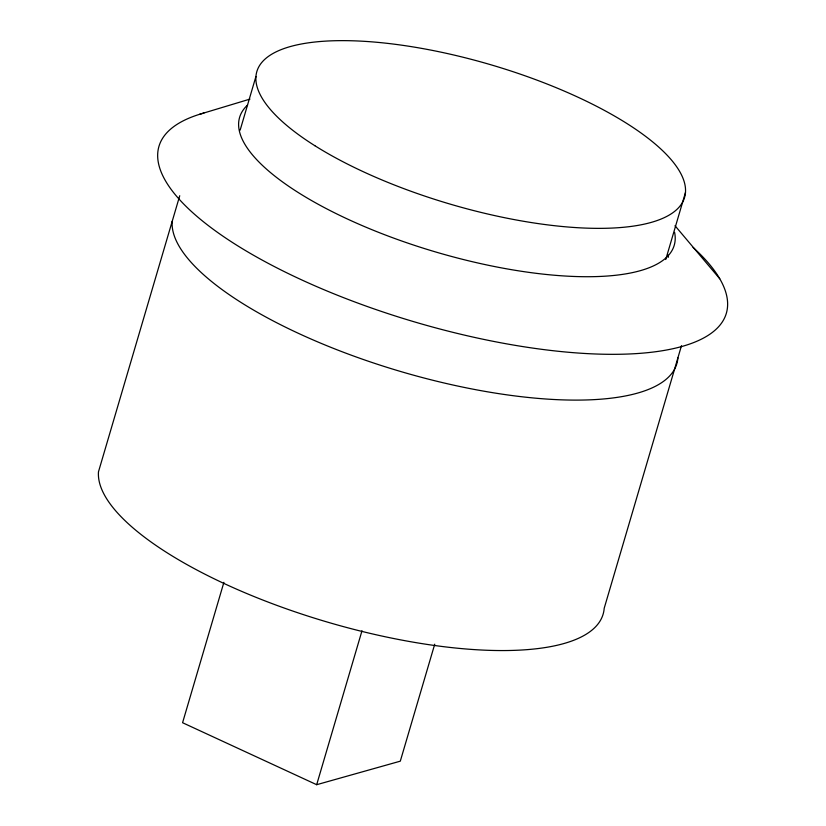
<?xml version="1.0" encoding="UTF-8"?>
<svg xmlns="http://www.w3.org/2000/svg" width="826" height="826" viewBox="0 0 826 826"><rect width="100%" height="100%" fill="white"/><g stroke="black" fill="none" stroke-linecap="round" stroke-linejoin="round"><path stroke-width="1.24" d="M179.738 195.731L98.48 471.801A262.472 85.45 16.4 0 0 344.7 626.965A262.472 85.45 16.4 0 0 604.188 608.308L681.491 345.66M240.139 130.147L255.926 76.519M223.898 582.33L182.577 722.719L316.678 784.7L400.3 761.169L434.734 644.177M316.678 784.7L361.995 630.754M665.746 259.509L685.477 192.468M199.675 114.267L249.937 99.11M674.997 225.715L719.745 278.754M677.898 357.865A262.472 85.45 16.4 0 1 418.41 376.511A262.472 85.45 16.4 0 1 172.19 221.358M693.097 247.459A295.708 96.27 16.4 0 1 617.931 354.292A295.708 96.27 16.4 0 1 249.834 253.117A295.708 96.27 16.4 0 1 203.95 113.017M674.594 232.343A226.53 73.751 16.4 0 1 433.743 251.403A226.53 73.751 16.4 0 1 247.594 105.036M667.945 254.966A226.53 73.751 16.4 0 1 668.327 257.299M314.84 145.696A222.937 72.585 16.4 0 0 676.7 209.597A222.937 72.585 16.4 0 0 420.558 48.187A222.937 72.585 16.4 0 0 314.84 145.696"/></g></svg>
